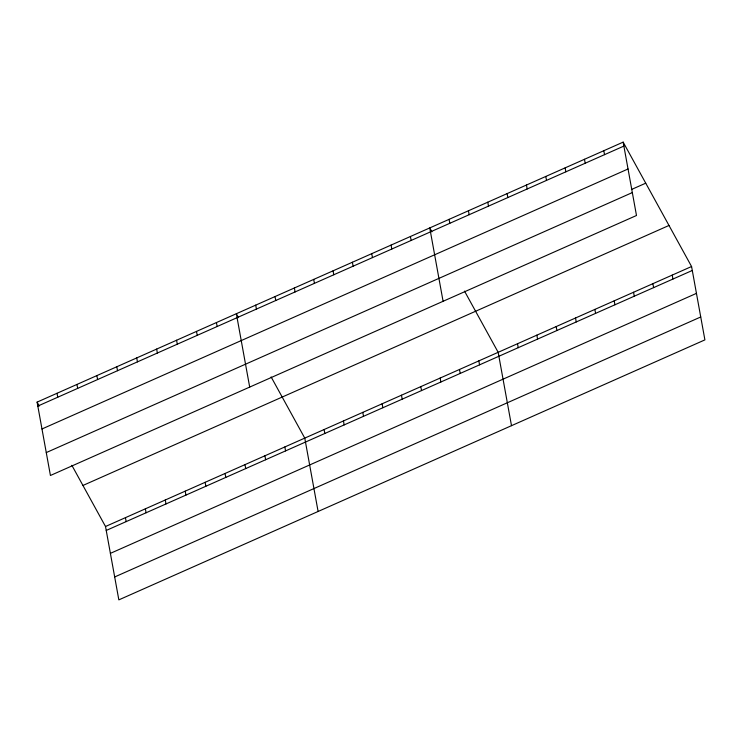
<?xml version="1.0" encoding="UTF-8"?>
<svg xmlns="http://www.w3.org/2000/svg" width="742" height="742" viewBox="0 0 742 742"><rect width="100%" height="100%" fill="white"/><g stroke="black" fill="none" stroke-linecap="round" stroke-linejoin="round"><path stroke-width="1.11" d="M623.159 142.13L636.488 215.495L50.428 475.483L37.1 402.118L623.159 142.13L691.572 266.517L704.9 339.882L118.841 599.87L105.512 526.505L71.863 465.317M37.814 406.069L623.874 146.081M41.979 428.978L628.038 168.99M631.479 189.498L645.735 183.181M46.273 452.583L632.323 192.586M82.937 485.463L668.987 225.466M105.512 526.505L691.572 266.517M106.227 530.456L692.286 270.468M110.391 553.365L696.45 293.368M114.685 576.961L700.736 316.973M431.909 231.838L429.757 227.924L443.085 301.289M464.52 291.124L498.17 352.311L511.498 425.676M238.507 317.632L236.355 313.727L249.692 387.083M271.118 376.927L304.767 438.114L318.105 511.47M37.1 402.118L39.252 406.032M672.224 275.096L672.948 279.048M652.886 283.676L653.609 287.627M633.547 292.255L634.262 296.206M603.812 150.709L604.535 154.661M614.209 300.835L614.923 304.786M584.473 159.289L585.197 163.24M594.871 309.414L595.585 313.365M565.135 167.868L565.849 171.819M575.532 317.993L576.246 321.945M545.797 176.448L546.511 180.399M556.185 326.573L556.908 330.524M526.458 185.027L527.172 188.978M536.846 335.152L537.57 339.103M507.12 193.606L507.834 197.558M517.508 343.732L518.231 347.683M487.772 202.186L488.496 206.137M468.434 210.765L469.157 214.716M478.831 360.89L479.545 364.841M449.095 219.344L449.819 223.296M459.493 369.47L460.207 373.421M440.154 378.049L440.869 382M410.419 236.503L411.133 240.454M420.807 386.628L421.53 390.58M391.08 245.083L391.795 249.034M401.468 395.208L402.192 399.159M371.742 253.662L372.456 257.613M382.13 403.787L382.844 407.738M352.394 262.241L353.118 266.192M362.792 412.367L363.506 416.318M333.056 270.83L333.779 274.772M343.453 420.955L344.167 424.897M313.718 279.409L314.432 283.361M324.115 429.535L324.829 433.486M294.379 287.989L295.093 291.94M275.041 296.568L275.755 300.519M284.845 446.953L285.568 450.904M255.702 305.147L256.417 309.099M264.922 455.792L265.636 459.743M244.99 464.631L245.713 468.582M216.432 322.566L217.146 326.517M225.067 473.47L225.781 477.421M196.509 331.405L197.224 335.356M205.144 482.309L205.859 486.26M176.577 340.244L177.301 344.195M185.212 491.148L185.936 495.099M156.655 349.083L157.369 353.034M165.29 499.987L166.004 503.939M136.732 357.922L137.446 361.873M145.367 508.827L146.081 512.778M116.8 366.761L117.524 370.712M125.435 517.666L126.159 521.617M96.877 375.6L97.592 379.552M76.955 384.439L77.669 388.391M57.023 393.279L57.746 397.23"/></g></svg>
